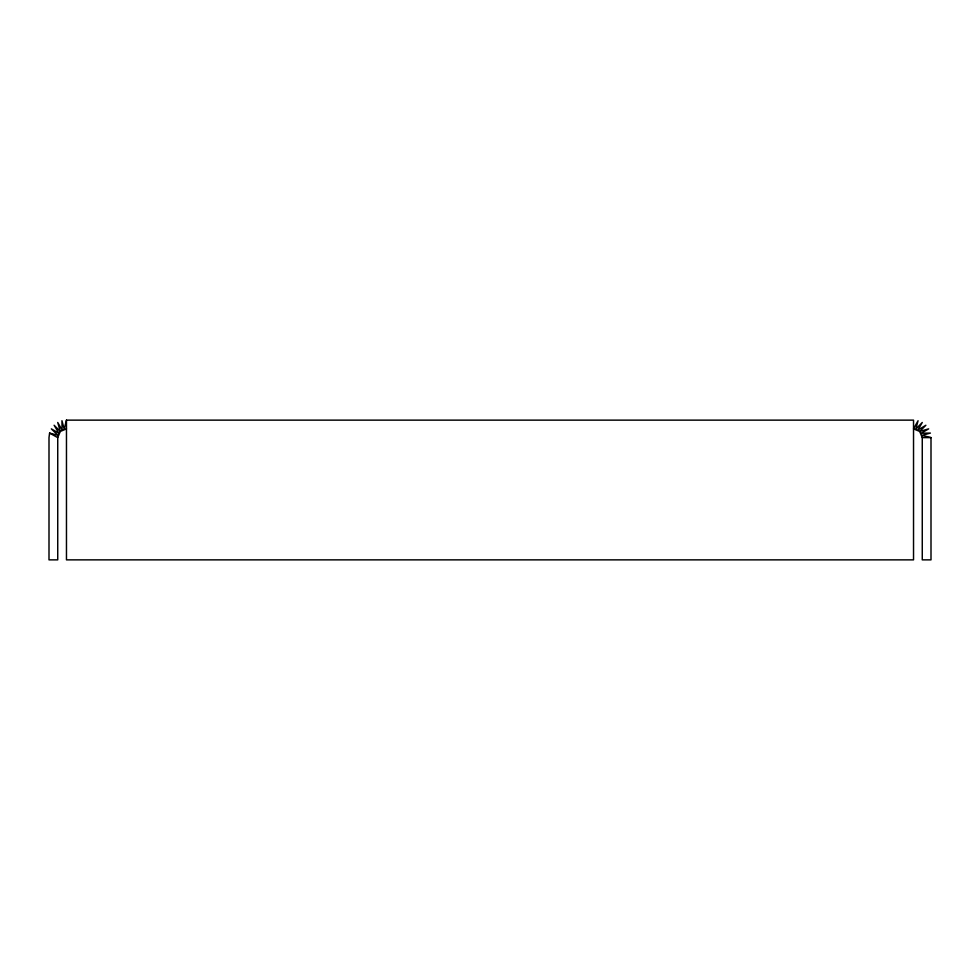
<?xml version="1.0" encoding="UTF-8"?>
<svg xmlns="http://www.w3.org/2000/svg" width="980" height="980" viewBox="0 0 980 980"><rect width="100%" height="100%" fill="white"/><g stroke="black" fill="none" stroke-linecap="round" stroke-linejoin="round"><path stroke-width="1.47" d="M66.469 420.138L66.469 559.862L913.532 559.862L913.532 420.138L66.469 420.138L64.202 429.166L61.948 420.738L62.095 430.036L57.734 422.478L60.295 431.433L54.121 425.259L58.898 433.234L51.34 428.873L58.028 435.341L49.6 433.087L49 437.607L49 559.862L57.734 559.862L57.734 437.607L60.295 431.433L66.469 428.873M922.266 437.607L931 437.607L931 559.862L922.266 559.862L922.266 437.607L919.706 431.433L913.532 428.873L918.052 420.738L915.798 429.166L922.266 422.478L917.905 430.036L925.88 425.259L919.706 431.433L928.66 428.873L921.102 433.234L930.4 433.087L921.972 435.341L931 437.607M49.6 433.087L57.734 437.607"/></g></svg>
